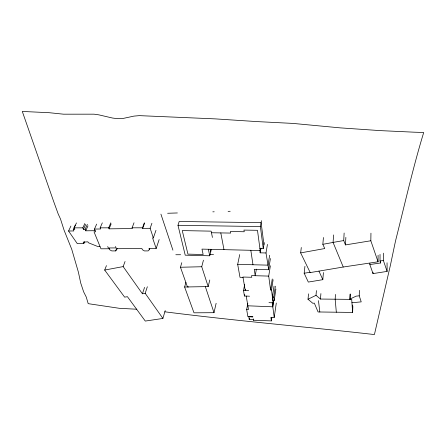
<?xml version="1.0" encoding="UTF-8"?>
<svg xmlns="http://www.w3.org/2000/svg" width="446" height="446" viewBox="0 0 446 446"><rect width="100%" height="100%" fill="white"/><g stroke="black" fill="none" stroke-linecap="round" stroke-linejoin="round"><path stroke-width="0.67" d="M369.862 263.229L369.84 264.55L380.655 262.967L380.025 260.999L380.031 254.393M380.655 262.967L380.655 261.646M344.134 233.029L343.715 240.556L333.067 242.412L343.242 267.02L378.057 261.802L378.085 255.201M387.044 262.783L387.122 271.397L373.012 273.593L373.023 272.277M378.057 261.802L370.832 240.768L370.949 233.174M351.939 302.75L361.221 301.87L359.247 295.821L359.409 290.357M308.548 293.853L308.002 299.255L312.847 303.308L314.318 303.107L318.065 311.96L352.619 312.434L352.691 305.036M352.619 312.434L352.853 306.38M352.479 310.438L351.704 299.366L349.965 299.361L350.155 294.321M350.199 293.914L349.965 299.361L320.451 299.049L316.008 295.324L316.437 290.586M370.832 240.768L345.46 244.915L345.862 237.378M335.464 294.416L335.163 299.227L336.329 312.211M333.619 234.936L333.078 242.44L322.837 244.308L324.749 248.545L300.66 252.893L310.21 272.584L343.242 267.02M304.93 266.323L304.166 273.242L308.314 282.067L322.826 279.675L323.417 272.528M320.451 299.049L320.908 293.579M322.837 244.308L323.434 237.506M300.66 252.893L301.301 247.491M247.798 303.403L246.671 309.53L247.853 316.621L248.756 316.666L249.219 319.358L253.261 319.553L253.373 320.25L271.358 320.897L270.889 317.318L274.218 317.457L276.291 303.057M271.358 320.897L271.859 317.48M274.039 286.17L272.4 297.036L272.829 300.493L274.19 300.554L273.749 297.086L275.366 286.215M268.966 302.644L273.119 302.812L273.526 300.08M273.588 300.626L272.673 306.809L247.865 305.8M274.218 317.457L272.801 306.815L273.716 300.632M274.19 300.554L275.89 289.008M273.119 302.812L271.525 289.995L273.097 279.748M271.525 289.995L270.56 289.961L272.266 278.956M270.56 289.961L268.715 276.102L270.371 265.783M256.383 269.155L255.201 275.712L254.27 269.306L268.592 269.741L270.41 258.535M269.646 255.263L268.024 265.147L268.592 269.741M239.725 254.577L237.685 264.355L268.024 265.147L266 252.971L267.455 244.414M253.373 320.25L253.607 318.884M259.795 248.455L263.251 248.534L264.294 242.602M249.219 319.358L249.459 317.998M259.566 250.507L260.185 250.468L260.536 248.5M266 252.971L260.157 252.832L260.982 248.232M263.251 248.534L260.392 226.574L261.484 220.659M245.517 289.209L245.261 290.575L242.947 277.027L251.806 277.284L251.538 275.611L268.715 276.102M249.554 296.205L244.419 296.01L244.681 294.644M244.419 296.01L243.505 290.513L244.687 284.37M185.904 282.335L184.616 287.007L193.993 312.819L213.996 312.691L216.132 303.297M184.616 287.007L208.182 286.583L209.787 279.988M263.943 244.603L261.116 222.66L179.175 221.478L177.982 225.286L185.229 255.179L209.726 255.792L211.359 249.314M208.182 286.583L201.737 266.741L203.443 260.18M188.463 286.934L187.454 286.951L180.457 267.254L181.778 262.711M106.449 265.621L104.682 270.059L124.635 297.147L127.422 296.685L145.285 321.07L162.901 318.444L165.221 310.561M162.901 318.444L145.19 293.317L147.347 286.75M145.19 293.317L142.43 293.78L144.56 287.375M96.648 224.115L94.474 229.066L95.589 231.786L94.017 231.809L100.958 248.807L109.264 248.762L109.738 249.788L111.768 250.92L115.553 250.925L116.651 249.816L116.272 248.712L141.917 248.55L142.391 249.738L144.426 250.931L148.122 250.903L149.31 249.715L148.992 248.5L156.178 248.467L159.155 239.569M149.31 249.715L149.745 248.45M156.178 248.467L152.588 237.947L153.346 237.952L155.966 230.331M153.346 237.952L150.14 228.285L151.924 223.24M150.14 228.285L142.692 228.402L142.491 227.806L144.342 222.749M142.692 228.402L144.543 223.346M142.43 293.78L123.152 266.591L125.064 261.484M110.792 222.833L108.701 227.828L109.075 228.843L132.351 228.542L132.1 227.817L134.023 222.777M116.651 249.816L117.147 248.561M115.553 250.925L116.049 249.671M109.075 228.843L111.16 223.842M94.474 229.066L100.623 228.982L100.166 227.834L102.318 222.849M70.903 226.077L68.55 231.006L77.292 243.633L83.837 243.561L84.662 241.699M95.143 230.694L85.749 230.805L87.99 225.843M85.749 230.805L85.125 229.311L87.371 224.355M85.125 229.311L83.452 229.333L85.716 224.377M83.452 229.333L82.828 227.845L84.812 223.513M68.55 231.006L73.852 230.95L73.25 229.495L75.285 225.174M73.25 229.495L74.811 229.495L74.131 227.856L76.456 222.916M308.002 299.255L316.008 295.324M349.948 299.088L356.103 296.155L359.247 295.821M104.682 270.059L123.152 266.591M380.025 260.999L383.354 260.442L387.122 271.397M304.166 273.242L310.031 272.272L310.21 272.584M167.646 213.266L177.374 212.959M212.814 211.839L214.203 211.794M228.101 211.354L230.186 211.287M180.457 267.254L201.737 266.741M175.819 254.744L180.619 254.722M210.111 254.582L213.539 254.566M74.131 227.856L82.828 227.845M100.166 227.834L108.701 227.828M132.1 227.817L142.491 227.806M99.971 246.365L97.345 246.343L88.319 242.719L87.901 241.838L83.179 242.117L83.837 243.561M246.671 309.53L248.506 309.557L246.209 296.077M177.982 225.286L260.392 226.574M211.482 232.756L230.666 233.074L230.387 231.507L244.246 231.758L243.929 230.08L257.476 230.303L260.185 250.468M136.732 309.229L119.299 308.298L88.191 303.659L86.256 297.047L83.636 291.829L80.709 283.009L78.407 272.199L71.75 249.325L64.062 230.164L60.494 218.964L58.231 214.058L53.609 201.347L22.3 111.444L49.222 112.704L63.522 114.187L94.028 114.176L98.772 114.839L112.498 118.034L117.331 118.669L122.527 118.564L133.951 116.111L139.291 115.637L215.479 118.892L256.506 121.568L292.961 123.414L340.22 127.868L380.36 130.622L410.108 131.999A135.422 66.409 5.8 0 0 418.259 132.311L423.7 132.529C412.929 167.813 404.868 203.855 395.864 239.597A292.247 44.996 -86.6 0 0 394.816 244.246L390.456 265.036L374.417 334.556C304.585 326.628 234.546 320.73 164.808 311.804M212.424 237.456L211.159 231.151L182.247 230.588L187.933 254.12L203.153 254.515L201.977 249.108L259.867 250.518L260.157 252.832M243.505 290.513L248.678 290.697M272.4 297.036L273.749 297.086M243.025 277.49L239.993 277.356L237.685 264.355M272.801 306.815L272.194 302.773M318.951 271.129L322.826 279.675M343.715 240.556L345.46 244.915M107.715 246.515L108.3 247.97L116.105 247.92L115.536 246.46M369.84 264.55L373.012 273.593M205.333 286.633L213.996 312.691M160.917 214.141L172.92 250.161M208.366 249.253L209.726 255.792M210.161 249.32L210.702 251.94M220.803 232.912L223.976 249.626M250.814 250.262L252.977 264.751M318.466 300.649L319.827 311.988M383.326 253.166L383.354 260.442M109.66 248.762L109.264 248.762L109.66 248.762M252.837 316.866L248.756 316.666L252.837 316.866"/></g></svg>
